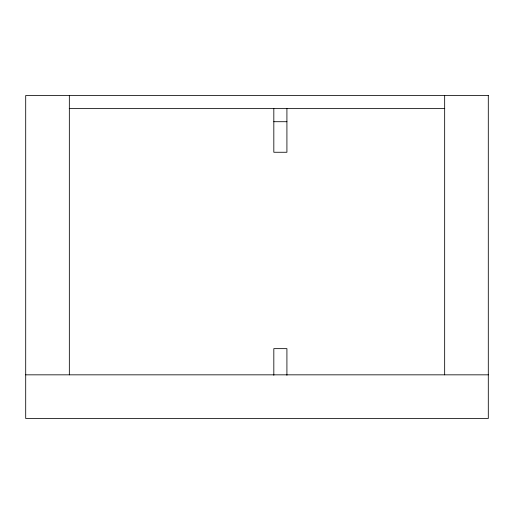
<?xml version="1.0" encoding="UTF-8"?>
<svg xmlns="http://www.w3.org/2000/svg" width="514" height="514" viewBox="0 0 514 514"><rect width="100%" height="100%" fill="white"/><g stroke="black" fill="none" stroke-linecap="round" stroke-linejoin="round"><path stroke-width="0.77" d="M69.274 108.621L444.726 108.621M273.821 121.709L286.915 121.709M25.7 374.834L488.3 374.834M444.661 95.527L444.661 374.834M286.915 108.621L286.915 152.26L273.821 152.26L273.821 108.621M286.915 375.278L286.915 348.646L273.821 348.646L273.821 375.278M69.339 95.527L69.339 374.834M488.3 95.527L25.7 95.527L25.7 418.473L488.3 418.473L488.3 95.527"/></g></svg>
